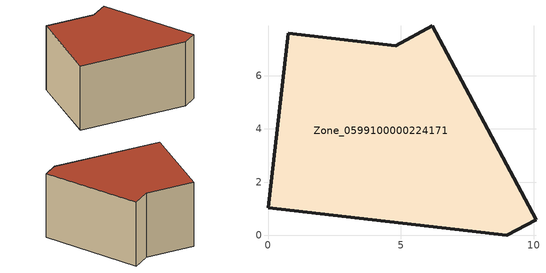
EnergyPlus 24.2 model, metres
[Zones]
Zone_0599100000224171
 floor ground (C_G): 0,1.03 0.76,7.6 4.81,7.13 6.18,7.88 10.08,0.59 8.99,0 z0
 wall outside (C_F): 8.99,0 10.08,0.59 6.18,7.88 4.81,7.13 0.76,7.6 0,1.03 8.99,0 z0:5.87
 roof outside (C_R): 0,1.03 8.99,0 10.08,0.59 6.18,7.88 4.81,7.13 0.76,7.6 z5.87
[BUILDING]
Pand.0599100000224171: North Axis=0; Terrain=City; Loads Convergence Tolerance Value=0.04; Temperature Convergence Tolerance Value=0.4; Solar Distribution=FullExterior; Maximum Number of Warmup Days=25; Minimum Number of Warmup Days=1
[Site:Location]
Rotterdam.The.Hague.AP_ZH_NLD Design_Conditions: Latitude=51.96; Longitude=4.45; Time Zone=1; Elevation=-4.5
[SITE:GROUNDTEMPERATURE:BUILDINGSURFACE]
18, 18, 18, 18, 18, 18, 18, 18, 18, 18, 18, 18
[MATERIAL] Thermal Absorptance=0.9; Solar Absorptance=0.7; Visible Absorptance=0.7
Name | Roughness | Thickness | Conductivity | Density | Specific Heat
G.TI.1975-1991 | MediumSmooth | 0.15 | 0.288461 | 540 | 1210
F.TI.1975-1991 | Rough | 0.3 | 0.230769 | 1920 | 840
R.TI.1975-1991 | MediumRough | 0.2 | 0.153846 | 1500 | 1000
[CONSTRUCTION]
C_G: G.TI.1975-1991
C_F: F.TI.1975-1991
C_R: R.TI.1975-1991
[ZONE]
Zone_0599100000224171: Type=1; Multiplier=1; Ceiling Height=Autocalculate; Volume=Autocalculate; Floor Area=autocalculate; Part of Total Floor Area=Yes
[ZONEINFILTRATION:DESIGNFLOWRATE]
Infil_Zone_0599100000224171: Zone or ZoneList or Space or SpaceList=Zone_0599100000224171; Schedule=AlwaysOn; Design Flow Rate Calculation Method=Flow/Area; Flow Rate per Floor Area=0.003; Constant Term Coefficient=1; Temperature Term Coefficient=0; Velocity Term Coefficient=0; Velocity Squared Term Coefficient=0
[HVACTEMPLATE:ZONE:IDEALLOADSAIRSYSTEM]
Zone_0599100000224171: Maximum Heating Supply Air Temperature=50; Minimum Cooling Supply Air Temperature=13; Maximum Heating Supply Air Humidity Ratio=0.0156; Minimum Cooling Supply Air Humidity Ratio=0.0077; Heating Limit=NoLimit; Cooling Limit=NoLimit; Dehumidification Control Type=ConstantSensibleHeatRatio; Cooling Sensible Heat Ratio=0.7; Dehumidification Setpoint=60; Humidification Control Type=None; Humidification Setpoint=30; Outdoor Air Method=None; Outdoor Air Flow Rate per Person=0.00944; Outdoor Air Flow Rate per Zone Floor Area=0; Outdoor Air Flow Rate per Zone=0; Demand Controlled Ventilation Type=None; Outdoor Air Economizer Type=NoEconomizer; Heat Recovery Type=None; Sensible Heat Recovery Effectiveness=0.7; Latent Heat Recovery Effectiveness=0.65
[ZONECONTROL:THERMOSTAT]
ThermostatControl_Zone_0599100000224171: Zone or ZoneList=Zone_0599100000224171; Control Type Schedule=DualSetpointControlType; Control 1=Thermostat_Zone_0599100000224171; Temperature Difference Between Cutout And Setpoint=0
[THERMOSTATSETPOINT:DUALSETPOINT]
Thermostat_Zone_0599100000224171: Heating Setpoint Temperature Schedule=HeatingSetpoint_Zone_0599100000224171; Cooling Setpoint Temperature Schedule=CoolingSetpoint_Zone_0599100000224171
[SCHEDULE:COMPACT]
HeatingSetpoint_Zone_0599100000224171: Through: 12/31, For: AllDays, Until: 24:00, 21
CoolingSetpoint_Zone_0599100000224171: Through: 12/31, For: AllDays, Until: 24:00, 24
DualSetpointControlType: Through: 12/31, For: AllDays, Until: 24:00, 4
AlwaysOn: Through: 12/31, For: AllDays, Until: 24:00, 1
